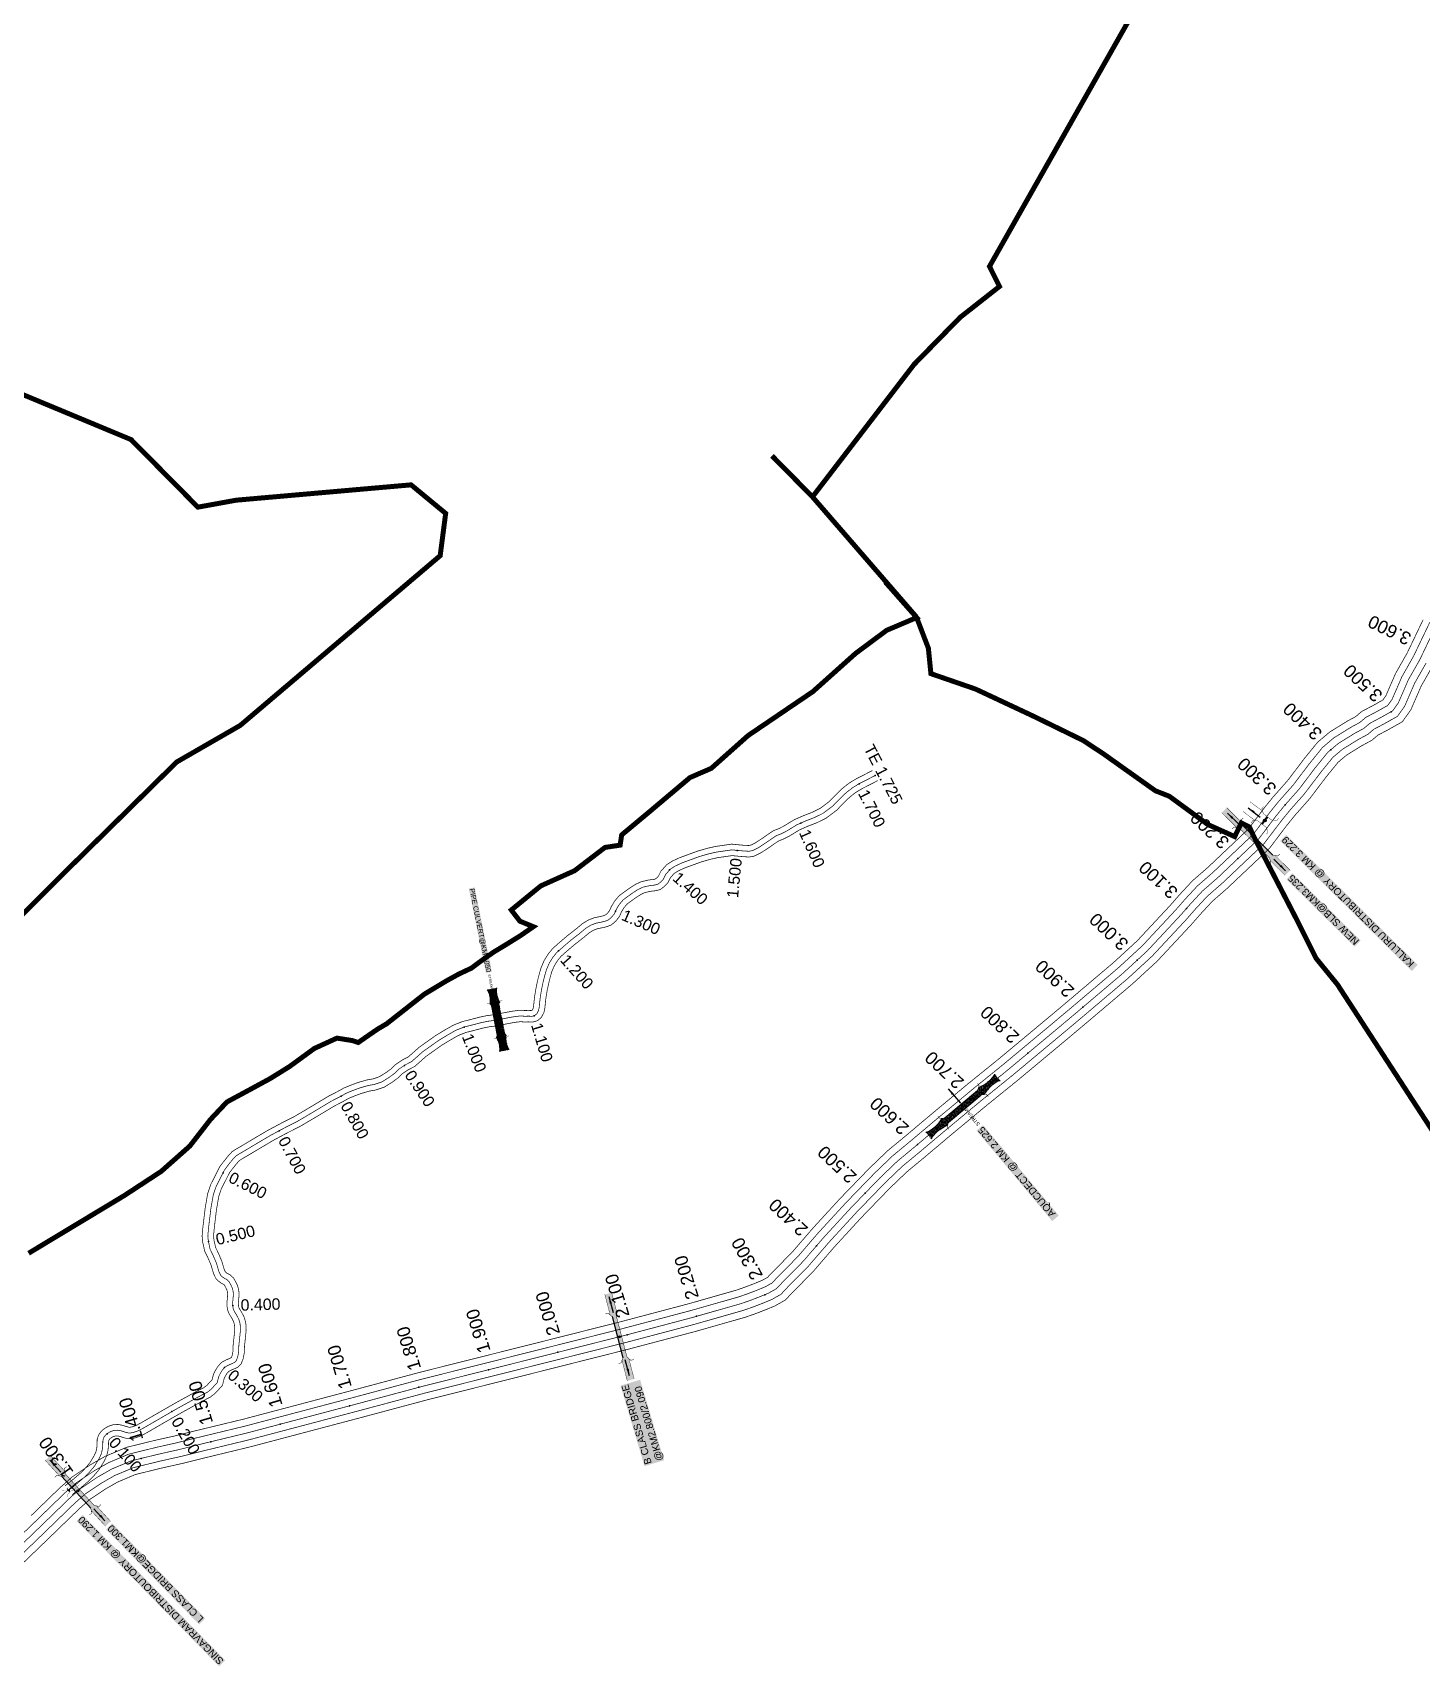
# Model space of a CAD drawing. Header units: inches. Extents: x 174104 to 230935, y 1583276 to 1631460.
# Drawn here: x 178873 to 180822, y 1615318 to 1617611 of the extents above; entities that cross this region are included whole.
import ezdxf
from ezdxf.enums import TextEntityAlignment as Align

# ---------------------------------------------------------------- set-up
doc = ezdxf.new("R2010")
doc.units = ezdxf.units.IN
doc.header["$LTSCALE"] = 15
doc.header["$MEASUREMENT"] = 0
doc.linetypes.add('ACAD_ISO02W100', pattern=[15, 12, -3])
doc.linetypes.add('HIDDEN2', pattern=[0.1875, 0.125, -0.0625])
for name, color, linetype in [('CANAL1', 7, 'Continuous'), ('CSMark', 72, 'Continuous'), ('STRUCTURE', 5, 'Continuous'), ('text2', 7, 'Continuous'), ('VILLAGE BOUNDRY', 5, 'Continuous')]:
    doc.layers.add(name, color=color, linetype=linetype)
doc.styles.get("Standard").update_dxf_attribs({"font": 'arial.ttf'})
doc.dimstyles.get("Standard").update_dxf_attribs({"dimtxt": 0.18, "dimasz": 0.18, "dimexe": 0.18, "dimexo": 0.0625, "dimgap": 0.09, "dimtad": 0, "dimtih": 1, "dimtoh": 1, "dimdec": 4, "dimzin": 0, "dimdsep": 46, "dimtxsty": 'Standard', "dimcen": 0.09, "dimadec": 0, "dimazin": 0, "dimtfac": 1, "dimtdec": 4, "dimtofl": 0, "dimtmove": 0, "dimatfit": 3, "dimfxl": 1, "dimtolj": 1, "dimtzin": 0, "dimarcsym": 0})

# ---------------------------------------------------------------- blocks, each defined once
blk = doc.blocks.new('SLB')
at = {"layer": 'STRUCTURE'}
h = blk.add_hatch(dxfattribs=at)
h.set_pattern_fill('DOTS', color=6, scale=20, angle=320.3722, style=0)
h.set_pattern_definition([(320.372247934, (-159.4327, -72.9564), (1.2786241598, 0.5641323054), [0, -1.25])])
h.paths.add_polyline_path([(769699.5, 1706871.1), (769699.5, 1706861.1), (769729.1, 1706861.1), (769732.1, 1706863.1), (769792.1, 1706863.1), (769795.1, 1706861.1), (769824.7, 1706861.1), (769824.7, 1706871.1), (769795.1, 1706871.1), (769792.1, 1706869.1), (769732.1, 1706869.1), (769729.1, 1706871.1)])
at = {"layer": 'STRUCTURE', "color": 6, "const_width": 0.628}
for points in [[(769726.1, 1706877.1), (769726.1, 1706873.1), (769732.1, 1706869.1), (769792.1, 1706869.1), (769798.1, 1706873.1), (769798.1, 1706877.1)], [(769726.1, 1706855.1), (769726.1, 1706859.1), (769732.1, 1706863.1), (769792.1, 1706863.1), (769798.1, 1706859.1), (769798.1, 1706855.1)]]:
    blk.add_lwpolyline(points, dxfattribs=at)
at = {"layer": 'STRUCTURE', "color": 6, "linetype": 'ACAD_ISO02W100', "ltscale": 0.5, "const_width": 0.5}
for points in [[(769699.5, 1706871.1), (769729.1, 1706871.1)], [(769699.5, 1706861.1), (769729.1, 1706861.1)], [(769795.1, 1706871.1), (769824.7, 1706871.1)], [(769795.1, 1706861.1), (769824.7, 1706861.1)]]:
    blk.add_lwpolyline(points, dxfattribs=at)
at = {"layer": 'STRUCTURE', "color": 6}
blk.add_lwpolyline([(769732.1, 1706863.1), (769792.1, 1706863.1)], dxfattribs=at)
blk.add_lwpolyline([(769732.1, 1706863.1), (769792.1, 1706863.1)], dxfattribs=at)
at = {"layer": 'STRUCTURE', "color": 0}
blk.add_circle((769762.1, 1706866.1), 1.24, dxfattribs=at)
for points in [[(769703.8, 1706866), (769726.7, 1706866)], [(769818.6, 1706865.8), (769795.7, 1706865.8)]]:
    blk.add_leader(points, dimstyle='Standard', override={"dimasz": 10, "dimgap": 0.09, "dimtad": 0}, dxfattribs=at)
blk = doc.blocks.new('OT')
at = {"layer": 'STRUCTURE', "color": 190}
for points, const_width in [([(769775.2, 1706601.8), (769775.2, 1706597.8), (769769.2, 1706593.8), (769761.8, 1706593.8), (769754.4, 1706593.8), (769748.4, 1706597.8), (769748.4, 1706601.8)], 0.5), ([(769751.4, 1706595.8), (769729.4, 1706595.8)], 0.5), ([(769751.4, 1706579), (769729.4, 1706579)], 0.5), ([(769748.4, 1706573), (769748.4, 1706577), (769754.4, 1706581), (769761.8, 1706581), (769761.8, 1706581), (769761.8, 1706581), (769769.2, 1706581), (769775.2, 1706577), (769775.2, 1706573)], 0.5), ([(769761.8, 1706593.8), (769761.8, 1706581)], 2.5)]:
    blk.add_lwpolyline(points, dxfattribs=dict(at, const_width=const_width))
at = {"layer": 'STRUCTURE', "color": 0}
blk.add_circle((769761.8, 1706587.4), 1.87, dxfattribs=at)
blk.add_leader([(769732.6, 1706587.4), (769753.8, 1706587.4)], dimstyle='Standard', override={"dimasz": 10, "dimgap": 0.09, "dimtad": 0}, dxfattribs=at)
blk = doc.blocks.new('AQUEDUCT')
at = {"layer": 'STRUCTURE'}
h = blk.add_hatch(dxfattribs=at)
h.set_pattern_fill('DASH', color=256, scale=8, angle=-90, style=0)
h.set_pattern_definition([(270, (-1706662.7411, 769762.6106), (1, -1), [1, -1])])
edge = h.paths.add_edge_path()
edge.add_spline(control_points=[(6.5, -63.1), (6.2, -62.6), (5.2, -61.2), (4.6, -58.3), (4.1, -54.4), (3.3, -48.8), (4.1, -41.4), (5.4, -35.8), (6, -33)], knot_values=[0, 0, 0, 0, 1.613557, 5.24513, 8.624976, 13.470124, 22.190216, 30.746377, 30.746377, 30.746377, 30.746377], degree=3, periodic=0)
edge.add_line((6, -33), (4, -30))
edge.add_line((4, -30), (4, 30))
edge.add_line((4, 30), (6, 33))
edge.add_spline(control_points=[(6, 33), (5.3, 35.8), (3.9, 41.3), (2.8, 48.7), (3.5, 54.4), (3.9, 58.3), (4.4, 61.2), (5.4, 62.6), (5.7, 63.1)], knot_values=[0, 0, 0, 0, 8.556161, 17.276253, 22.121402, 25.501247, 29.13282, 30.746377, 30.746377, 30.746377, 30.746377], degree=3, periodic=0)
edge.add_line((5.7, 63.1), (-6.5, 63.1))
edge.add_spline(control_points=[(-6.5, 63.1), (-6.2, 62.6), (-5.2, 61.2), (-4.6, 58.3), (-4.1, 54.4), (-3.3, 48.8), (-4.1, 41.4), (-5.4, 35.8), (-6, 33)], knot_values=[0, 0, 0, 0, 1.613557, 5.24513, 8.624976, 13.470124, 22.190216, 30.746377, 30.746377, 30.746377, 30.746377], degree=3, periodic=0)
edge.add_line((-6, 33), (-4, 30))
edge.add_line((-4, 30), (-4, -30))
edge.add_line((-4, -30), (-6, -33))
edge.add_spline(control_points=[(-6, -33), (-5.3, -35.8), (-3.9, -41.3), (-2.8, -48.7), (-3.5, -54.4), (-3.9, -58.3), (-4.4, -61.2), (-5.4, -62.6), (-5.7, -63.1)], knot_values=[0, 0, 0, 0, 8.556161, 17.276253, 22.121402, 25.501247, 29.13282, 30.746377, 30.746377, 30.746377, 30.746377], degree=3, periodic=0)
edge.add_line((-5.7, -63.1), (6.5, -63.1))
blk.add_circle((0, 0), 0.938)
at = {"layer": 'STRUCTURE', "const_width": 0.628}
for points in [[(-12, 36), (-8, 36), (-4, 30), (-4, -30), (-8, -36), (-12, -36)], [(12, 36), (8, 36), (4, 30), (4, -30), (8, -36), (12, -36)]]:
    blk.add_lwpolyline(points, dxfattribs=at)
at = {"layer": 'STRUCTURE', "color": 3}
for points in [[(-4, 30), (-4, -30)], [(-4, 30), (-4, -30)], [(4, 30), (4, -30)]]:
    blk.add_lwpolyline(points, dxfattribs=at)
at = {"layer": 'STRUCTURE'}
for points in [[(-6.5, 63.1), (-5.7, 61.7), (-4.7, 58.2), (-4.2, 54.9), (-3.6, 50.1), (-4.3, 41.4), (-6, 33)], [(5.7, 63.1), (4.8, 61.7), (3.9, 58.2), (3.5, 54.8), (3.1, 50), (4, 41.3), (6, 33)], [(-5.7, -63.1), (-4.8, -61.7), (-3.9, -58.2), (-3.5, -54.8), (-3.1, -50), (-4, -41.3), (-6, -33)], [(6.5, -63.1), (5.7, -61.7), (4.7, -58.2), (4.2, -54.9), (3.6, -50.1), (4.3, -41.4), (6, -33)]]:
    blk.add_spline(points, degree=3, dxfattribs=at)
at = {"layer": 'STRUCTURE', "color": 0}
blk.add_text('STREAM', height=5, dxfattribs=at).set_placement((-19.7, -0.1), align=Align.MIDDLE_CENTER)
for points in [[(32.5, 0.1), (5.8, 0)], [(0.4, -62), (0.1, -38.2)]]:
    blk.add_leader(points, dimstyle='Standard', override={"dimasz": 10, "dimgap": 0.09, "dimtad": 0}, dxfattribs=at)
blk = doc.blocks.new('SP')
at = {"layer": 'STRUCTURE'}
h = blk.add_hatch(dxfattribs=at)
h.set_pattern_fill('DASH', color=256, scale=8, style=0)
edge = h.paths.add_edge_path()
edge.add_spline(control_points=[(769825.7, 1706742.1), (769825.3, 1706741.8), (769823.8, 1706740.8), (769820.9, 1706740.3), (769817, 1706739.7), (769811.4, 1706738.9), (769804, 1706739.7), (769798.4, 1706741), (769795.6, 1706741.6)], knot_values=[0, 0, 0, 0, 1.613557, 5.24513, 8.624976, 13.470124, 22.190216, 30.746377, 30.746377, 30.746377, 30.746377], degree=3, periodic=0)
edge.add_line((769795.6, 1706741.6), (769792.6, 1706739.6))
edge.add_line((769792.6, 1706739.6), (769732.6, 1706739.6))
edge.add_line((769732.6, 1706739.6), (769729.6, 1706741.6))
edge.add_spline(control_points=[(769729.6, 1706741.6), (769726.9, 1706740.9), (769721.3, 1706739.5), (769713.9, 1706738.5), (769708.3, 1706739.1), (769704.4, 1706739.6), (769701.5, 1706740), (769700, 1706741), (769699.5, 1706741.3)], knot_values=[0, 0, 0, 0, 8.556161, 17.276253, 22.121402, 25.501247, 29.13282, 30.746377, 30.746377, 30.746377, 30.746377], degree=3, periodic=0)
edge.add_line((769699.5, 1706741.3), (769699.5, 1706722.1))
edge.add_spline(control_points=[(769699.5, 1706722.1), (769700, 1706722.4), (769701.4, 1706723.4), (769704.3, 1706724), (769708.2, 1706724.5), (769713.8, 1706725.3), (769721.2, 1706724.5), (769726.8, 1706723.3), (769729.6, 1706722.6)], knot_values=[0, 0, 0, 0, 1.613557, 5.24513, 8.624976, 13.470124, 22.190216, 30.746377, 30.746377, 30.746377, 30.746377], degree=3, periodic=0)
edge.add_line((769729.6, 1706722.6), (769732.6, 1706724.6))
edge.add_line((769732.6, 1706724.6), (769792.6, 1706724.6))
edge.add_line((769792.6, 1706724.6), (769795.6, 1706722.6))
edge.add_spline(control_points=[(769795.6, 1706722.6), (769798.4, 1706723.3), (769803.9, 1706724.8), (769811.3, 1706725.8), (769817, 1706725.1), (769820.9, 1706724.7), (769823.8, 1706724.2), (769825.2, 1706723.3), (769825.7, 1706723)], knot_values=[0, 0, 0, 0, 8.556161, 17.276253, 22.121402, 25.501247, 29.13282, 30.746377, 30.746377, 30.746377, 30.746377], degree=3, periodic=0)
edge.add_line((769825.7, 1706723), (769825.7, 1706742.1))
h.paths.add_polyline_path([(769764.2, 1706732.1, -1), (769761.1, 1706732.1, -1)], flags=0)
h.paths.add_polyline_path([(769761.1, 1706732.1, 1), (769764.2, 1706732.1, 1)], flags=16)
at = {"layer": 'STRUCTURE', "const_width": 0.628}
for points in [[(769726.6, 1706747.6), (769726.6, 1706743.6), (769732.6, 1706739.6), (769792.6, 1706739.6), (769798.6, 1706743.6), (769798.6, 1706747.6)], [(769726.6, 1706716.6), (769726.6, 1706720.6), (769732.6, 1706724.6), (769792.6, 1706724.6), (769798.6, 1706720.6), (769798.6, 1706716.6)]]:
    blk.add_lwpolyline(points, dxfattribs=at)
at = {"layer": 'STRUCTURE', "color": 3}
blk.add_lwpolyline([(769732.6, 1706724.6), (769792.6, 1706724.6)], dxfattribs=at)
blk.add_lwpolyline([(769732.6, 1706724.6), (769792.6, 1706724.6)], dxfattribs=at)
at = {"layer": 'STRUCTURE', "color": 0}
blk.add_circle((769762.6, 1706732.1), 1.55, dxfattribs=at)
at = {"layer": 'STRUCTURE'}
for points in [[(769699.5, 1706741.3), (769700.9, 1706740.5), (769704.4, 1706739.6), (769707.8, 1706739.2), (769712.6, 1706738.8), (769721.3, 1706739.7), (769729.6, 1706741.6)], [(769699.5, 1706722.1), (769700.9, 1706723), (769704.4, 1706724), (769707.7, 1706724.5), (769712.5, 1706725), (769721.2, 1706724.4), (769729.6, 1706722.6)], [(769825.7, 1706742.1), (769824.3, 1706741.3), (769820.8, 1706740.3), (769817.5, 1706739.8), (769812.7, 1706739.2), (769804, 1706739.9), (769795.6, 1706741.6)], [(769825.7, 1706723), (769824.3, 1706723.8), (769820.8, 1706724.7), (769817.4, 1706725.1), (769812.6, 1706725.5), (769803.9, 1706724.6), (769795.6, 1706722.6)]]:
    blk.add_spline(points, degree=3, dxfattribs=at)
at = {"layer": 'STRUCTURE', "color": 0}
blk.add_text('STREAM', height=5, dxfattribs=at).set_placement((769684.3, 1706732.1), align=Align.MIDDLE_CENTER)
for points in [[(769727.4, 1706732.1), (769700.8, 1706732.1)], [(769824.4, 1706732.1), (769800.5, 1706732.1)]]:
    blk.add_leader(points, dimstyle='Standard', override={"dimasz": 10, "dimgap": 0.09, "dimtad": 0}, dxfattribs=at)

msp = doc.modelspace()

# ---------------------------------------------------------------- linework, layer by layer
at = {"layer": 'CANAL1', "color": 200, "const_width": 1}
for points in [[(178871.25005, 1615529.60431), (178911.44959, 1615568.57605), (178928.92336, 1615583.97743), (178954.40435, 1615600.99084), (178975.21023, 1615612.82905), (179004.84215, 1615625.3562), (179044.55943, 1615635.12391), (179073.92471, 1615641.70202), (179100.55668, 1615648.36672), (179168.79327, 1615664.87616), (179321.3668, 1615705.24066), (179416.09141, 1615730.5844), (179491.8036, 1615749.62316), (179576.40773, 1615770.90194), (179696.75189, 1615801.26345), (179792.71601, 1615826.6422), (179860.80126, 1615846.05359), (179873.93212, 1615850.65122), (179886.21553, 1615855.38729), (179896.9356, 1615859.78869), (179904.3382, 1615863.96191), (179912.26425, 1615872.40031), (179920.60471, 1615880.67354), (179939.72278, 1615900.16561), (179950.26015, 1615912.44447), (179967.34777, 1615932.27858), (180006.34918, 1615974.81271), (180047.65594, 1616017.45397), (180073.10037, 1616041.84222), (180098.84911, 1616063.11939), (180133.77089, 1616092.55272), (180186.16595, 1616136.03607), (180228.84364, 1616170.5415), (180295.4366, 1616226.01518), (180326.20278, 1616251.84492), (180389.7951, 1616305.75143), (180422.98394, 1616336.2581), (180469.45339, 1616386.10845), (180482.59827, 1616401.14188), (180500.42038, 1616420.36057), (180522.24812, 1616439.35957), (180578.32388, 1616492.44257), (180601.81348, 1616523.47282), (180613.92148, 1616538.40311), (180634.13862, 1616561.21775), (180656.65628, 1616590.96323), (180675.89078, 1616614.69146), (180693.11739, 1616629.23953), (180718.16055, 1616644.73541), (180729.44817, 1616650.79041), (180738.05774, 1616658.07574), (180754.38827, 1616666.69054), (180767.54201, 1616674.08271), (180771.72394, 1616679.93741), (180785.4727, 1616711.5092), (180801.62912, 1616739.91311), (180824.18452, 1616787.02387)], [(178856.28081, 1615459.61366), (178899.05195, 1615500.84569), (178938.61041, 1615539.19595), (178953.36264, 1615552.19857), (178975.42765, 1615566.93116), (178992.94977, 1615576.90095), (179017.48585, 1615587.2738), (179053.70857, 1615596.18209), (179083.15329, 1615602.77798), (179110.11532, 1615609.52528), (179178.61273, 1615626.09784), (179331.6512, 1615666.58534), (179426.13859, 1615691.8656), (179501.5584, 1615710.83084), (179586.16427, 1615732.11006), (179706.75811, 1615762.53455), (179803.31399, 1615788.0698), (179872.90474, 1615807.91041), (179887.73988, 1615813.10478), (179901.00847, 1615818.22071), (179914.4204, 1615823.72731), (179929.3078, 1615832.12009), (179940.93575, 1615844.49969), (179948.96929, 1615852.46846), (179969.21122, 1615873.10639), (179980.58985, 1615886.36553), (179997.24823, 1615905.70142), (180035.46082, 1615947.37529), (180075.87006, 1615989.09003), (180099.71563, 1616011.94578), (180124.47889, 1616032.40861), (180159.43311, 1616061.86928), (180211.51405, 1616105.09193), (180254.22036, 1616139.6205), (180321.0974, 1616195.33082), (180351.99522, 1616221.27108), (180416.2729, 1616275.75857), (180451.19006, 1616307.8539), (180499.14661, 1616359.29955), (180512.32573, 1616374.37212), (180528.29562, 1616391.59343), (180549.13988, 1616409.73643), (180608.22212, 1616465.66543), (180633.30252, 1616498.79718), (180644.43852, 1616512.52889), (180665.09938, 1616535.84425), (180688.14772, 1616566.29077), (180704.58522, 1616586.56854), (180716.67261, 1616596.77647), (180738.15745, 1616610.07059), (180752.06983, 1616617.53359), (180760.57226, 1616624.72826), (180773.52173, 1616631.55946), (180794.90999, 1616643.57929), (180806.71806, 1616660.11059), (180821.2953, 1616693.5848), (180837.09688, 1616721.36489)], [(178918.81791, 1615571.47011), (178928.50183, 1615579.11516), (178941.46416, 1615590.20706), (178947.88461, 1615596.93226), (178953.50653, 1615603.59231), (178959.34056, 1615613.18013), (178961.95735, 1615618.6787), (178963.22553, 1615623.92328), (178963.69743, 1615629.61474), (178963.85395, 1615636.58206), (178965.81233, 1615642.71368), (178969.41982, 1615647.86505), (178973.70477, 1615651.61112), (178979.18941, 1615654.77835), (178986.1868, 1615657.17957), (178993.45225, 1615657.53199), (178999.95336, 1615656.24915), (179005.3534, 1615654.40207), (179008.22879, 1615653.67625), (179010.02639, 1615653.61508), (179012.8362, 1615654.1155), (179018.8979, 1615656.2835), (179025.14207, 1615659.62286), (179070.02163, 1615685.57711), (179101.54574, 1615703.04305), (179114.1736, 1615709.61707), (179117.7685, 1615712.45544), (179122.46844, 1615717.33198), (179125.04312, 1615720.17535), (179125.60968, 1615722.73932), (179127.06136, 1615728.01084), (179129.4531, 1615732.77676), (179132.9078, 1615738.56318), (179137.95283, 1615744.3719), (179144.87135, 1615748.16148), (179149.58459, 1615750.1093), (179151.76096, 1615751.14906), (179152.11464, 1615751.47954), (179153.25201, 1615754.4142), (179154.20456, 1615759.44355), (179154.61136, 1615769.09931), (179155.84651, 1615780.38286), (179156.82045, 1615790.33526), (179156.41653, 1615797.65765), (179155.06859, 1615802.14536), (179152.51138, 1615807.17061), (179149.23748, 1615812.2472), (179146.7547, 1615818.18643), (179146.12541, 1615822.63601), (179145.93431, 1615828.80742), (179146.63169, 1615836.87556), (179146.87484, 1615840.56519), (179146.55322, 1615843.68036), (179145.6125, 1615846.83749), (179143.78793, 1615850.53411), (179142.36412, 1615853.0347), (179140.87831, 1615854.35274), (179138.64299, 1615855.35496), (179134.29404, 1615858.48315), (179130.60705, 1615861.9827), (179127.25747, 1615868.74442), (179123.63752, 1615881.06142), (179119.39562, 1615891.02046), (179114.50297, 1615901.13956), (179113.05784, 1615908.44877), (179111.88494, 1615913.26442), (179111.03944, 1615922.12102), (179112.1864, 1615934.76652), (179115.41785, 1615961.55663), (179118.95713, 1615981.83321), (179123.26219, 1615994.42321), (179129.85844, 1616007.3912), (179135.79378, 1616019.15612), (179141.91968, 1616027.22254), (179147.54096, 1616034.20952), (179153.04373, 1616040.22485), (179158.60111, 1616043.82167), (179166.61143, 1616048.44585), (179176.64336, 1616054.44332), (179188.5974, 1616061.55965), (179203.63097, 1616070.43462), (179224.85048, 1616081.74664), (179240.48646, 1616089.62752), (179263.30657, 1616103.06048), (179288.40924, 1616118.13437), (179301.71685, 1616125.00743), (179309.88243, 1616129.58352), (179318.32892, 1616133.07977), (179329.6136, 1616137.30776), (179342.11894, 1616140.90267), (179350.54787, 1616142.38517), (179359.89553, 1616145.53679), (179369.11249, 1616151.31018), (179375.71022, 1616156.16846), (179382.49829, 1616162.66884), (179391.91788, 1616168.95638), (179400.18442, 1616173.17003), (179406.62804, 1616178.83092), (179415.30812, 1616186.61635), (179438.46421, 1616203.07161), (179452.02267, 1616211.27011), (179463.69356, 1616217.90038), (179476.41547, 1616222.92153), (179488.8644, 1616226.01042), (179500.88588, 1616229.2079), (179510.51222, 1616231.16865), (179521.05471, 1616232.54759), (179534.2637, 1616235.16025), (179547.46039, 1616237.60669), (179556.5862, 1616238.71282), (179564.18536, 1616238.35415), (179568.50623, 1616238.495), (179573.27808, 1616238.34873), (179573.85619, 1616238.52047), (179574.30867, 1616238.92293), (179575.39681, 1616241.01789), (179576.16342, 1616244.81906), (179576.54269, 1616249.42248), (179577.51214, 1616257.83686), (179579.21832, 1616268.28903), (179581.50412, 1616279.45753), (179583.99626, 1616289.47462), (179586.57979, 1616298.33184), (179590.77577, 1616308.22021), (179596.53888, 1616317.58764), (179602.75456, 1616325.28145), (179612.21465, 1616333.6653), (179623.00671, 1616342.92073), (179635.84319, 1616352.909), (179644.79959, 1616360.43167), (179653.07242, 1616365.45657), (179661.15749, 1616368.56603), (179668.2222, 1616369.96945), (179673.6219, 1616371.2396), (179676.88614, 1616372.42214), (179679.70351, 1616374.82716), (179682.70743, 1616378.5555), (179685.14037, 1616384.18827), (179689.74673, 1616391.81335), (179696.19247, 1616399.46789), (179703.01407, 1616404.52571), (179711.16584, 1616410.3685), (179718.80288, 1616415.29463), (179727.0705, 1616419.09757), (179737.66096, 1616421.54905), (179743.86052, 1616422.19884), (179746.78802, 1616422.87066), (179749.24835, 1616424.8129), (179751.13109, 1616426.73488), (179754.6184, 1616433.71048), (179762.95076, 1616443.08665), (179770.79448, 1616448.05196), (179780.97278, 1616452.80853), (179793.9885, 1616457.60153), (179806.76429, 1616462.22906), (179820.13448, 1616466.07077), (179832.16855, 1616468.75259), (179842.14092, 1616470.09807), (179853.94015, 1616471.89481), (179865.4753, 1616470.75712), (179872.4483, 1616470.11873), (179877.82168, 1616469.90866), (179880.79896, 1616470.4388), (179887.24637, 1616473.64414), (179897.42978, 1616480.30721), (179905.33242, 1616485.8257), (179913.01066, 1616490.91457), (179920.02084, 1616493.53462), (179927.7719, 1616497.53194), (179941.55766, 1616505.97122), (179954.33436, 1616511.64237), (179967.06005, 1616516.55276), (179977.77329, 1616521.82998), (179985.27723, 1616527.35488), (179990.93745, 1616531.69159), (179997.88192, 1616538.96819), (180005.97956, 1616546.9968), (180010.85961, 1616551.31814), (180019.06702, 1616557.64318), (180028.40373, 1616563.3098), (180038.44265, 1616568.42705), (180051.45626, 1616575.1909)], [(178928.73209, 1615558.91189), (178938.66417, 1615566.75284), (178952.47984, 1615578.57494), (178959.79539, 1615586.23774), (178966.53147, 1615594.21769), (178973.43544, 1615605.56387), (178977.11865, 1615613.3033), (178979.06847, 1615621.36672), (178979.68257, 1615628.77326), (178979.79805, 1615633.91394), (178980.31367, 1615635.52832), (178981.41218, 1615637.09695), (178983.05923, 1615638.53688), (178985.84859, 1615640.14765), (178989.2312, 1615641.30843), (178992.27375, 1615641.45601), (178995.79664, 1615640.76085), (179000.7986, 1615639.04993), (179005.97321, 1615637.74375), (179011.16961, 1615637.56692), (179016.9618, 1615638.5985), (179025.4001, 1615641.6165), (179032.92193, 1615645.63914), (179077.90437, 1615671.65289), (179109.11826, 1615688.94695), (179122.9024, 1615696.12293), (179128.5355, 1615700.57056), (179134.16156, 1615706.40802), (179139.75088, 1615712.58065), (179141.14432, 1615718.88668), (179142.06864, 1615722.24316), (179143.4909, 1615725.07724), (179145.9182, 1615729.14282), (179148.15317, 1615731.7161), (179151.79065, 1615733.70852), (179156.09341, 1615735.4867), (179160.88304, 1615737.77494), (179165.71136, 1615742.28646), (179168.69999, 1615749.9978), (179170.14144, 1615757.60845), (179170.57464, 1615767.89069), (179171.76149, 1615778.73314), (179172.86355, 1615789.99474), (179172.28747, 1615800.43835), (179169.97941, 1615808.12264), (179166.40062, 1615815.15539), (179163.45252, 1615819.7268), (179162.3093, 1615822.46157), (179162.09059, 1615824.00799), (179161.95569, 1615828.36458), (179162.58631, 1615835.66044), (179162.92916, 1615840.86281), (179162.31478, 1615846.81364), (179160.5595, 1615852.70451), (179157.92607, 1615858.03989), (179154.95988, 1615863.2493), (179149.66169, 1615867.94926), (179146.66901, 1615869.29104), (179144.51996, 1615870.83685), (179143.68295, 1615871.6313), (179142.21453, 1615874.59558), (179138.72448, 1615886.47058), (179133.96638, 1615897.64154), (179129.80103, 1615906.25644), (179128.68616, 1615911.89523), (179127.70306, 1615915.93158), (179127.10856, 1615922.15898), (179128.0996, 1615933.08548), (179131.25215, 1615959.22137), (179134.50287, 1615977.84479), (179138.03581, 1615988.17679), (179144.13156, 1616000.1608), (179149.42022, 1616010.64388), (179154.52632, 1616017.36746), (179159.68904, 1616023.78448), (179163.46227, 1616027.90915), (179166.95289, 1616030.16833), (179174.71657, 1616034.65015), (179184.84064, 1616040.70268), (179196.7566, 1616047.79635), (179211.46503, 1616056.47938), (179232.21552, 1616067.54136), (179248.15354, 1616075.57448), (179271.48343, 1616089.30752), (179296.20676, 1616104.15363), (179309.30115, 1616110.91657), (179316.87757, 1616115.16248), (179324.19708, 1616118.19223), (179334.6384, 1616122.10424), (179345.72506, 1616125.29133), (179354.51213, 1616126.83683), (179366.79247, 1616130.97721), (179378.11551, 1616138.06982), (179386.02978, 1616143.89754), (179392.54971, 1616150.14116), (179400.02012, 1616155.12762), (179409.23758, 1616159.82597), (179417.24996, 1616166.86508), (179425.31588, 1616174.09965), (179447.24979, 1616189.68639), (179460.11533, 1616197.46589), (179470.61644, 1616203.43162), (179481.30053, 1616207.64847), (179492.8476, 1616210.51358), (179504.54212, 1616213.6241), (179513.14978, 1616215.37735), (179523.64729, 1616216.75041), (179537.2743, 1616219.44575), (179549.88361, 1616221.78331), (179557.1758, 1616222.66718), (179564.06864, 1616222.34185), (179568.52177, 1616222.487), (179575.36392, 1616222.27727), (179581.82781, 1616224.19753), (179587.14733, 1616228.92907), (179590.63519, 1616235.64411), (179592.03258, 1616242.57294), (179592.46731, 1616247.84952), (179593.36386, 1616255.63114), (179594.95768, 1616265.39497), (179597.11188, 1616275.92047), (179599.44574, 1616285.30138), (179601.67621, 1616292.94816), (179605.03423, 1616300.86179), (179609.62912, 1616308.33036), (179614.36344, 1616314.19055), (179622.72935, 1616321.6047), (179633.13329, 1616330.52727), (179645.90481, 1616340.465), (179654.15241, 1616347.39233), (179660.15358, 1616351.03743), (179665.62051, 1616353.13997), (179671.6138, 1616354.33055), (179678.1941, 1616355.8784), (179685.06586, 1616358.36786), (179691.22649, 1616363.62684), (179696.53257, 1616370.2125), (179699.39763, 1616376.84573), (179702.79327, 1616382.46665), (179707.22553, 1616387.73011), (179712.43993, 1616391.59629), (179720.16816, 1616397.1355), (179726.52112, 1616401.23337), (179732.2715, 1616403.87843), (179740.30904, 1616405.73895), (179746.49348, 1616406.38716), (179753.87598, 1616408.08134), (179759.96365, 1616412.8871), (179764.31891, 1616417.33312), (179767.9836, 1616424.66352), (179773.41324, 1616430.77335), (179778.49152, 1616433.98804), (179787.13522, 1616438.02747), (179799.4775, 1616442.57247), (179811.70371, 1616447.00094), (179824.08752, 1616450.55923), (179834.98345, 1616452.98741), (179844.41508, 1616454.25993), (179854.36585, 1616455.77519), (179863.9607, 1616454.82888), (179871.4057, 1616454.14727), (179878.92432, 1616453.85334), (179885.86504, 1616455.0892), (179895.21563, 1616459.73786), (179906.39222, 1616467.05079), (179914.33358, 1616472.5963), (179920.32534, 1616476.56743), (179926.51116, 1616478.87938), (179935.6261, 1616483.58006), (179949.01234, 1616491.77478), (179960.46364, 1616496.85763), (179973.48795, 1616501.88324), (179986.11671, 1616508.10402), (179994.88677, 1616514.56112), (180001.65455, 1616519.74641), (180009.30408, 1616527.76181), (180016.92444, 1616535.3172), (180021.05839, 1616538.97786), (180028.12898, 1616544.42682), (180036.19827, 1616549.3242), (180045.76535, 1616554.20095), (180058.83513, 1616560.99399)]]:
    msp.add_lwpolyline(points, dxfattribs=at)
at = {"layer": 'CANAL1', "color": 5, "const_width": 1}
for points in [[(178835.5586, 1615481.30717), (178878.20053, 1615522.41465), (178918.23979, 1615561.23103), (178935.03318, 1615576.03272), (178959.66018, 1615592.47592), (178979.64512, 1615603.84702), (179008.00308, 1615615.8356), (179046.84672, 1615625.38846), (179076.23186, 1615631.97101), (179102.94634, 1615638.65636), (179171.24813, 1615655.18158), (179323.9379, 1615695.57683), (179418.6032, 1615720.9047), (179494.2423, 1615739.92508), (179578.84686, 1615761.20397), (179699.25344, 1615791.58122), (179795.36551, 1615816.9991), (179863.82713, 1615836.51779), (179877.38406, 1615841.26461), (179889.91376, 1615846.09565), (179901.3068, 1615850.77334), (179910.5806, 1615856.00145), (179919.43212, 1615865.42515), (179927.69585, 1615873.62227), (179947.09489, 1615893.4008), (179957.84257, 1615905.92473), (179974.82288, 1615925.63429), (180013.62709, 1615967.95336), (180054.70947, 1616010.36299), (180079.75418, 1616034.36811), (180105.25655, 1616055.44169), (180140.18645, 1616084.88186), (180192.50298, 1616128.30003), (180235.18782, 1616162.81125), (180301.8518, 1616218.34409), (180332.65089, 1616244.20146), (180396.41455, 1616298.25322), (180430.03547, 1616329.15705), (180476.87669, 1616379.40623), (180490.03014, 1616394.44944), (180507.38919, 1616413.16878), (180528.97106, 1616431.95379), (180585.79844, 1616485.74828), (180609.68574, 1616517.30391), (180621.55074, 1616531.93456), (180641.87881, 1616554.87437), (180664.52914, 1616584.79511), (180683.06439, 1616607.66073), (180699.0062, 1616621.12376), (180723.15977, 1616636.0692), (180735.10359, 1616642.47621), (180743.68637, 1616649.73887), (180759.17164, 1616657.90777), (180774.384, 1616666.45686), (180780.47247, 1616674.98071), (180794.42835, 1616707.0281), (180810.49606, 1616735.27605), (180833.33926, 1616782.98794)], [(178849.3734, 1615466.84483), (178892.10147, 1615508.03535), (178931.82021, 1615546.54097), (178947.25282, 1615560.14328), (178970.17182, 1615575.44608), (178988.51488, 1615585.88298), (179014.32492, 1615596.7944), (179051.42128, 1615605.91754), (179080.84614, 1615612.50899), (179107.72566, 1615619.23564), (179176.15787, 1615635.79242), (179329.0801, 1615676.24917), (179423.6268, 1615701.5453), (179499.1197, 1615720.52892), (179583.72514, 1615741.80803), (179704.25656, 1615772.21678), (179800.66449, 1615797.7129), (179869.87887, 1615817.44621), (179884.28794, 1615822.49139), (179897.31024, 1615827.51235), (179910.0492, 1615832.74266), (179923.0654, 1615840.08055), (179933.76788, 1615851.47485), (179941.87815, 1615859.51973), (179961.83911, 1615879.8712), (179973.00743, 1615892.88527), (179989.77312, 1615912.34571), (180028.18291, 1615954.23464), (180068.81653, 1615996.18101), (180093.06182, 1616019.41989), (180118.07145, 1616040.08631), (180153.01755, 1616069.54014), (180205.17702, 1616112.82797), (180247.87618, 1616147.35075), (180314.6822, 1616203.00191), (180345.54711, 1616228.91454), (180409.65345, 1616283.25678), (180444.13853, 1616314.95495), (180491.72331, 1616366.00177), (180504.89386, 1616381.06456), (180521.32681, 1616398.78522), (180542.41694, 1616417.14221), (180600.74756, 1616472.35972), (180625.43026, 1616504.96609), (180636.80926, 1616518.99744), (180657.35919, 1616542.18763), (180680.27486, 1616572.45889), (180697.41161, 1616593.59927), (180710.7838, 1616604.89224), (180733.15823, 1616618.7368), (180746.41441, 1616625.84779), (180754.94363, 1616633.06513), (180768.73836, 1616640.34223), (180788.068, 1616651.20514), (180797.96953, 1616665.06729), (180812.33965, 1616698.0659), (180828.22994, 1616726.00195)]]:
    msp.add_lwpolyline(points, dxfattribs=at)
at = {"layer": 'CANAL1', "color": 1, "linetype": 'HIDDEN2', "ltscale": 4, "const_width": 1}
msp.add_lwpolyline([(178842.466, 1615474.076), (178885.151, 1615515.225), (178925.03, 1615553.886), (178939.0347, 1615566.22975), (178941.143, 1615568.088), (178964.916, 1615583.961), (178984.08, 1615594.865), (179011.164, 1615606.315), (179049.134, 1615615.653), (179078.539, 1615622.24), (179105.336, 1615628.946), (179173.703, 1615645.487), (179326.509, 1615685.913), (179421.115, 1615711.225), (179496.681, 1615730.227), (179581.286, 1615751.506), (179701.755, 1615781.899), (179798.015, 1615807.356), (179866.853, 1615826.982), (179880.836, 1615831.878), (179893.612, 1615836.804), (179905.678, 1615841.758), (179916.823, 1615848.041), (179926.6, 1615858.45), (179934.787, 1615866.571), (179954.467, 1615886.636), (179965.425, 1615899.405), (179982.298, 1615918.99), (180020.905, 1615961.094), (180061.763, 1616003.272), (180086.408, 1616026.894), (180111.664, 1616047.764), (180146.602, 1616077.211), (180198.84, 1616120.564), (180241.532, 1616155.081), (180308.267, 1616210.673), (180339.099, 1616236.558), (180403.034, 1616290.755), (180437.087, 1616322.056), (180484.3, 1616372.704), (180497.462, 1616387.757), (180514.358, 1616405.977), (180535.694, 1616424.548), (180593.273, 1616479.054), (180617.558, 1616511.135), (180629.18, 1616525.466), (180649.619, 1616548.531), (180672.402, 1616578.627), (180690.238, 1616600.63), (180704.895, 1616613.008), (180728.159, 1616627.403), (180740.759, 1616634.162), (180749.315, 1616641.402), (180763.955, 1616649.125), (180781.226, 1616658.831), (180789.221, 1616670.024), (180803.384, 1616702.547), (180819.363, 1616730.639), (180842.494, 1616778.952)], dxfattribs=at)
at = {"layer": 'CANAL1', "color": 1, "linetype": 'HIDDEN2', "ltscale": 2, "const_width": 1}
msp.add_lwpolyline([(178923.775, 1615565.191), (178933.583, 1615572.934), (178946.972, 1615584.391), (178953.84, 1615591.585), (178960.019, 1615598.905), (178966.388, 1615609.372), (178969.538, 1615615.991), (178971.147, 1615622.645), (178971.69, 1615629.194), (178971.826, 1615635.248), (178973.063, 1615639.121), (178975.416, 1615642.481), (178978.382, 1615645.074), (178982.519, 1615647.463), (178987.709, 1615649.244), (178992.863, 1615649.494), (178997.875, 1615648.505), (179003.076, 1615646.726), (179007.101, 1615645.71), (179010.598, 1615645.591), (179014.899, 1615646.357), (179022.149, 1615648.95), (179029.032, 1615652.631), (179073.963, 1615678.615), (179105.332, 1615695.995), (179118.538, 1615702.87), (179123.152, 1615706.513), (179128.315, 1615711.87), (179132.397, 1615716.378), (179133.377, 1615720.813), (179134.565, 1615725.127), (179136.472, 1615728.927), (179139.413, 1615733.853), (179143.053, 1615738.044), (179148.331, 1615740.935), (179152.839, 1615742.798), (179156.322, 1615744.462), (179158.913, 1615746.883), (179160.976, 1615752.206), (179162.173, 1615758.526), (179162.593, 1615768.495), (179163.804, 1615779.558), (179164.842, 1615790.165), (179164.352, 1615799.048), (179162.524, 1615805.134), (179159.456, 1615811.163), (179156.345, 1615815.987), (179154.532, 1615820.324), (179154.108, 1615823.322), (179153.945, 1615828.586), (179154.609, 1615836.268), (179154.902, 1615840.714), (179154.434, 1615845.247), (179153.086, 1615849.771), (179150.857, 1615854.287), (179148.662, 1615858.142), (179145.27, 1615861.151), (179142.656, 1615862.323), (179139.407, 1615864.66), (179137.145, 1615866.807), (179134.736, 1615871.67), (179131.181, 1615883.766), (179126.681, 1615894.331), (179122.152, 1615903.698), (179120.872, 1615910.172), (179119.794, 1615914.598), (179119.074, 1615922.14), (179120.143, 1615933.926), (179123.335, 1615960.389), (179126.73, 1615979.839), (179130.649, 1615991.3), (179136.995, 1616003.776), (179142.607, 1616014.9), (179148.223, 1616022.295), (179153.615, 1616028.997), (179158.253, 1616034.067), (179162.777, 1616036.995), (179170.664, 1616041.548), (179180.742, 1616047.573), (179192.677, 1616054.678), (179207.548, 1616063.457), (179228.533, 1616074.644), (179244.32, 1616082.601), (179267.395, 1616096.184), (179292.308, 1616111.144), (179305.509, 1616117.962), (179313.38, 1616122.373), (179321.263, 1616125.636), (179332.126, 1616129.706), (179343.922, 1616133.097), (179352.53, 1616134.611), (179363.344, 1616138.257), (179373.614, 1616144.69), (179380.87, 1616150.033), (179387.524, 1616156.405), (179395.969, 1616162.042), (179404.711, 1616166.498), (179411.939, 1616172.848), (179420.312, 1616180.358), (179442.857, 1616196.379), (179456.069, 1616204.368), (179467.155, 1616210.666), (179478.858, 1616215.285), (179490.856, 1616218.262), (179502.714, 1616221.416), (179511.831, 1616223.273), (179522.351, 1616224.649), (179535.769, 1616227.303), (179548.672, 1616229.695), (179556.881, 1616230.69), (179564.127, 1616230.348), (179568.514, 1616230.491), (179574.321, 1616230.313), (179577.842, 1616231.359), (179580.728, 1616233.926), (179583.016, 1616238.331), (179584.098, 1616243.696), (179584.505, 1616248.636), (179585.438, 1616256.734), (179587.088, 1616266.842), (179589.308, 1616277.689), (179591.721, 1616287.388), (179594.128, 1616295.64), (179597.905, 1616304.541), (179603.084, 1616312.959), (179608.559, 1616319.736), (179617.472, 1616327.635), (179628.07, 1616336.724), (179640.874, 1616346.687), (179649.476, 1616353.912), (179656.613, 1616358.247), (179663.389, 1616360.853), (179669.918, 1616362.15), (179675.908, 1616363.559), (179680.976, 1616365.395), (179685.465, 1616369.227), (179689.62, 1616374.384), (179692.269, 1616380.517), (179696.27, 1616387.14), (179701.709, 1616393.599), (179707.727, 1616398.061), (179715.667, 1616403.752), (179722.662, 1616408.264), (179729.671, 1616411.488), (179738.985, 1616413.644), (179745.177, 1616414.293), (179750.332, 1616415.476), (179754.606, 1616418.85), (179757.725, 1616422.034), (179761.301, 1616429.187), (179768.182, 1616436.93), (179774.643, 1616441.02), (179784.054, 1616445.418), (179796.733, 1616450.087), (179809.234, 1616454.615), (179822.111, 1616458.315), (179833.576, 1616460.87), (179843.278, 1616462.179), (179854.153, 1616463.835), (179864.718, 1616462.793), (179871.927, 1616462.133), (179878.373, 1616461.881), (179883.332, 1616462.764), (179891.231, 1616466.691), (179901.911, 1616473.679), (179909.833, 1616479.211), (179916.668, 1616483.741), (179923.266, 1616486.207), (179931.699, 1616490.556), (179945.285, 1616498.873), (179957.399, 1616504.25), (179970.274, 1616509.218), (179981.945, 1616514.967), (179990.082, 1616520.958), (179996.296, 1616525.719), (180003.593, 1616533.365), (180011.452, 1616541.157), (180015.959, 1616545.148), (180023.598, 1616551.035), (180032.301, 1616556.317), (180042.104, 1616561.314), (180055.14569, 1616568.09245)], dxfattribs=at)
at = {"layer": 'text2', "color": 2, "linetype": 'Continuous'}
for p in [(180779.13356, 1616657.65509), (180694.41083, 1616604.154), (180032.92571, 1616556.63544), (180630.37432, 1616526.81376), (179950.93269, 1616501.37982), (179861.5478, 1616463.10567), (180564.1793, 1616451.51303), (179766.99098, 1616435.58978), (179691.088, 1616377.78274), (180492.07008, 1616381.59041), (179611.07804, 1616321.96846), (180422.7269, 1616308.85641), (180346.7374, 1616243.03299), (179478.56467, 1616215.16923), (179526.29951, 1616225.42999), (179576.82843, 1616231.05789), (180269.63555, 1616178.49199), (179394.96629, 1616161.3727), (179306.26881, 1616118.38781), (180191.85838, 1616114.76986), (179219.04073, 1616069.58372), (180114.68731, 1616050.31216), (179140.43544, 1616010.59557), (180041.10159, 1615981.94308), (179119.8987, 1615914.16814), (179972.90045, 1615908.08199), (179154.06661, 1615824.65869), (179900.53545, 1615839.6466), (179804.7693, 1615809.28168), (179707.59687, 1615783.44395), (179610.11898, 1615758.78024), (179142.41655, 1615737.31121), (179512.61118, 1615734.2336), (179415.12062, 1615709.62119), (179068.54092, 1615675.47936), (179317.98075, 1615683.65679), (178977.77517, 1615644.54349), (179220.77494, 1615657.94024), (179123.29862, 1615633.29195), (179025.5254, 1615609.84691), (178936.85054, 1615564.30463)]:
    msp.add_point(p, dxfattribs=at)
at = {"layer": 'text2', "color": 3, "linetype": 'Continuous'}
for p in [(180055.14569, 1616568.09245), (180602, 1616505, 9), (180589.55102, 1616475.53067), (180178.64943, 1616103.80758), (179696.59692, 1615780.59767), (178939.0347, 1615566.22975)]:
    msp.add_point(p, dxfattribs=at)
at = {"layer": 'VILLAGE BOUNDRY', "linetype": 'HIDDEN2', "ltscale": 20, "const_width": 7}
for points in [[(180113.16433, 1616790.68519), (179967.35056, 1616959.14352), (179910.56867, 1617016.75733), (179967.35056, 1616959.14352), (180109.88685, 1617144.96936), (180174.52478, 1617211.03305), (180229.68334, 1617254.35677), (180215.71621, 1617282.55113), (180429.54868, 1617660.20654)], [(178709.25256, 1617165.2219), (179011.43961, 1617039.47859), (179105.09021, 1616944.7211), (179158.98466, 1616954.49735), (179404.21436, 1616976.01151), (179452.75525, 1616935.93825), (179445.03657, 1616876.61746), (179164.54962, 1616638.453), (179075.47171, 1616587.13418), (178916.64479, 1616430.72218), (178604.30417, 1616117.15911)], [(178867.59117, 1615897.75384), (179001.73147, 1615978.61044), (179053.75412, 1616012.69491), (179093.8443, 1616048.23082), (179122.76996, 1616085.47756), (179145.87235, 1616110.04457), (179180.37455, 1616128.65652), (179206.10045, 1616142.62972), (179233.56467, 1616159.65975), (179268.5593, 1616185.16843), (179300.17311, 1616199.64076), (179322.07248, 1616196.15429), (179330.013, 1616193.44668), (179357.22089, 1616212.26598), (179369.9254, 1616219.74217), (179422.7802, 1616261.28268), (179453.68068, 1616279.88204), (179471.0244, 1616289.45102), (179488.92047, 1616297.86633), (179502.64248, 1616308.10262), (179520.14231, 1616320.42664), (179537.13744, 1616330.68211), (179557.61843, 1616343.40626), (179575.75708, 1616356.00314), (179556.85262, 1616363.75283), (179544.79887, 1616379.40312), (179586.21931, 1616413.28861), (179633.50772, 1616434.49827), (179676.31796, 1616467.2497), (179697.5249, 1616470.40368), (179699.64615, 1616484.7384), (179739.7987, 1616518.25498), (179795.51331, 1616565.27502), (179825.41643, 1616578.22492), (179876.97396, 1616624.16659), (179968.0374, 1616685.95368), (180027.68482, 1616739.34658), (180071.38438, 1616771.87265), (180113.51341, 1616789.77147), (180069.42625, 1616839.73528), (180113.51341, 1616789.77147), (180129.95492, 1616746.7358), (180133.52058, 1616711.06362), (180196.09834, 1616689.47795), (180278.18912, 1616650.9954), (180347.26023, 1616617.22282), (180375.89546, 1616598.29774), (180448.47799, 1616546.70191), (180467.9082, 1616539.06794), (180502.20617, 1616513.94161), (180521.95385, 1616499.39178), (180559.7163, 1616482.45714), (180569.01994, 1616501.60453), (180580.40793, 1616495.86038), (180586.29959, 1616482.88962), (180648.69891, 1616362.09463), (180673.94239, 1616311.558), (180703.81677, 1616274.89671), (180867.18311, 1616023.32273)]]:
    msp.add_lwpolyline(points, dxfattribs=at)

# ---------------------------------------------------------------- block references
at = {"rotation": 129.8885117044433}
msp.add_blockref('AQUEDUCT', (180178.64943, 1616103.80758), dxfattribs=at)
at = {"layer": 'STRUCTURE', "color": 0}
for name, p, rotation in [('OT', (-1466483.41019, 726514.30114, 9), 322.6621586927756), ('SLB', (1928144.27584, 2288768.60129), 135.3163972010155), ('SLB', (-1665964.18165, 1931156.21413), 284.5776989837017), ('SLB', (-1600343.19316, 1032393.6477), 312.4213074049426)]:
    msp.add_blockref(name, p, dxfattribs=dict(at, rotation=rotation))
for name, p, xscale, yscale, zscale, rotation in [('SP', (-1096804.31231, 1913983.71694), 0.7, 0.7, 0.7, 281.1443112980645), ('OT', (-96178.72754, 2510306.52861), 0.4999999999999998, 0.4999999999999998, 0.4999999999999998, 221.3687900026426)]:
    msp.add_blockref(name, p, dxfattribs=dict(at, xscale=xscale, yscale=yscale, zscale=zscale, rotation=rotation))

# ---------------------------------------------------------------- texts
at = {"layer": 'CSMark', "color": 1}
for s, height, rotation, p in [('3.600', 18, 153.91121689, (180805.0998, 1616758.26124, 96)), ('3.500', 18, 136.67915228, (180762.40925, 1616676.08375, 96)), ('3.400', 18, 136.67915228, (180677.68652, 1616622.58266, 96)), ('TE 1.725', 16, 297.46324801, (180045.79265, 1616610.08219)), ('3.300', 18, 136.67915228, (180613.65001, 1616545.24242, 96)), ('1.700', 16, 297.00984535, (180037.92129, 1616546.83523)), ('3.200', 18, 136.67915228, (180547.45499, 1616469.94169, 96)), ('1.600', 16, 293.93483621, (179955.39536, 1616491.32574)), ('3.100', 18, 136.67915228, (180475.34576, 1616400.01907, 96)), ('1.400', 16, 318.37335078, (179775.21336, 1616428.28276)), ('1.300', 16, 336.6392457, (179701.18629, 1616373.42103)), ('3.000', 18, 136.67915228, (180406.00259, 1616327.28507, 96)), ('1.200', 16, 311.54844029, (179618.37382, 1616313.73611)), ('2.900', 18, 136.67915228, (180330.01309, 1616261.46165, 96)), ('2.800', 18, 136.67915228, (180252.91124, 1616196.92065, 96)), ('1.100', 16, 286.54535225, (179579.96095, 1616220.51335)), ('1.000', 16, 291.5384122, (179482.60304, 1616204.93734)), ('2.700', 18, 136.67915228, (180175.13407, 1616133.19852, 96)), ('0.900', 16, 303.7229341, (179401.07324, 1616152.22364)), ('0.800', 16, 299.26677792, (179311.64645, 1616108.79192)), ('2.600', 18, 136.67915228, (180097.963, 1616068.74082, 96)), ('0.700', 16, 298.06185761, (179224.2154, 1616059.87688)), ('2.500', 18, 136.67915228, (180024.60969, 1616000.61166, 96)), ('0.600', 16, 333.22929378, (179150.25642, 1616005.64094)), ('2.400', 18, 136.67915228, (179956.17614, 1615926.51065, 96)), ('0.500', 16, 13.68848289, (179130.58626, 1615916.77121)), ('2.300', 18, 118.42622479, (179890.42474, 1615862.38625, 96)), ('2.200', 18, 106.63285538, (179799.51961, 1615833.60777, 96)), ('2.100', 18, 106.63285538, (179702.34718, 1615807.77004, 96)), ('0.400', 16, 1.7735997, (179165.06134, 1615824.99914)), ('2.000', 18, 106.63285538, (179604.86929, 1615783.10634, 96)), ('1.900', 18, 106.63285538, (179507.36148, 1615758.55969, 96)), ('1.800', 18, 106.63285538, (179409.87093, 1615733.94729, 96)), ('1.700', 18, 106.63285538, (179312.73106, 1615707.98288, 96)), ('0.300', 16, 319.02477745, (179150.72147, 1615730.09815)), ('1.600', 18, 106.63285538, (179215.52524, 1615682.26634, 96)), ('1.500', 18, 106.63285538, (179118.04893, 1615657.61804, 96)), ('1.400', 18, 106.63285538, (179020.27571, 1615634.17301, 96)), ('0.200', 16, 300.04117956, (179074.04776, 1615665.95704)), ('1.300', 18, 125.12095805, (178924.15779, 1615585.71052, 96)), ('0.100', 16, 311.16129864, (178985.01517, 1615636.26203))]:
    msp.add_text(s, height=height, rotation=rotation, dxfattribs=at).set_placement(p, align=Align.MIDDLE_LEFT)
msp.add_text('1.500', height=16, rotation=84.36727495, dxfattribs=at).set_placement((179860.46814, 1616452.15878), align=Align.MIDDLE_RIGHT)
at = {"layer": 'STRUCTURE', "color": 5, "attachment_point": 1, "bg_fill": 1, "box_fill_scale": 1.1, "bg_fill_color": 7, "bg_fill_true_color": 16777215, "bg_fill_transparency": 0}
for s, insert, char_height, width, rotation in [(' KALLURU DISTRIBUTORY @ KM 3.229', (180808.06203, 1616295.30221), 10, 257.4328786, 135.3163972), ('NEW SLB@KM3.235', (180727.93603, 1616329.38263), 10, 132.514734, 135.3163972), ('PIPE CULVERT@KM1.050', (179492.89124, 1616410.27695), 7, 119.3135198, 281.51282499), (' AQUCDECT @ KM 2.625', (180303.79374, 1615944.29809), 10, 163.5515689, 129.8885117), ('B CLASS BRIDGE\\P@KM2.800/2.090', (179732.33555, 1615600.33678), 10, 115.8025921, 106.58280438), ('SINGAVRAM DISTRIBOUTORY @ KM 1.290', (179134.89114, 1615319.53596), 10, 283.7562074, 134.4264128), ('L CLASS BRIDGE@KM1.300', (179106.82885, 1615378.54472), 10, 184.4315143, 134.4264128)]:
    msp.add_mtext(s, dxfattribs=dict(at, insert=insert, char_height=char_height, width=width, rotation=rotation))

doc.saveas('drawing.dxf')
